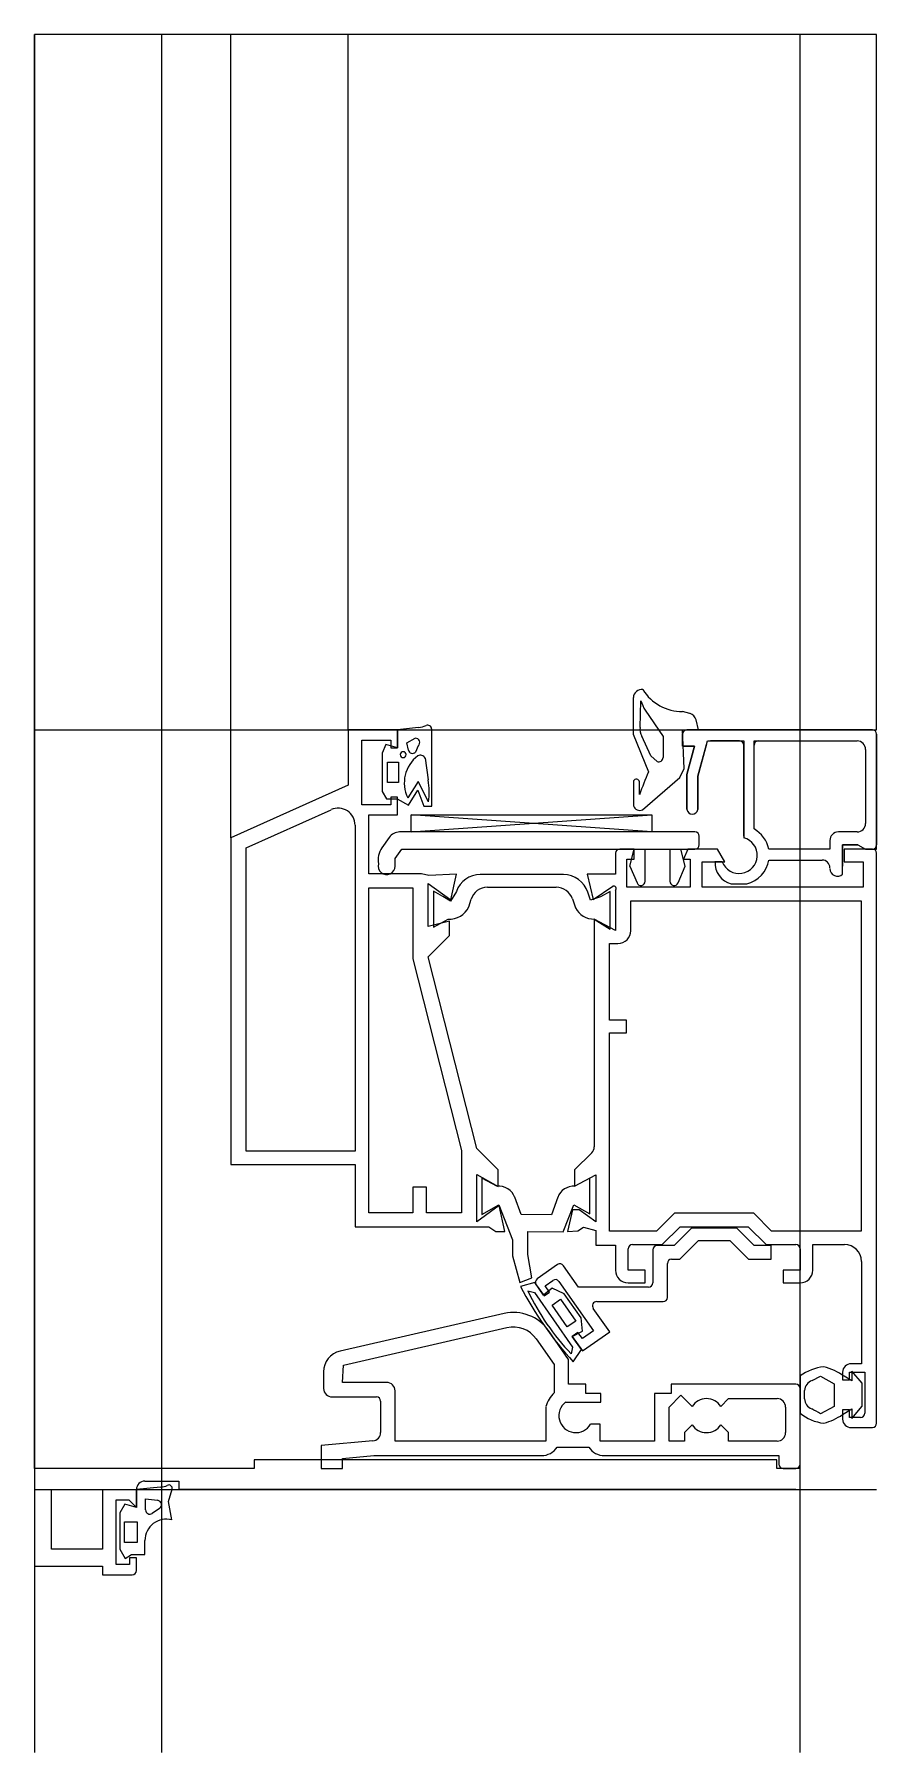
# Model space of a CAD drawing. Extents: x -15 to 84, y -31 to 171.
import ezdxf

# ---------------------------------------------------------------- set-up
doc = ezdxf.new("R2010")
doc.units = 0
doc.layers.get('0').update_dxf_attribs({"linetype": 'CONTINUOUS'})

msp = doc.modelspace()

# ---------------------------------------------------------------- linework, layer by layer
at = {"linetype": 'CONTINUOUS'}
for p, q in [((84, 171.05), (-15, 171.05)), ((-15, 171.05), (-15, -30.91)), ((-15, 2.5), (-15, 171.05)), ((0, -30.91), (0, 171.05)), ((8.1, 76.6), (8.1, 171.05)), ((21.9, 89.3), (21.9, 171.05)), ((75, -30.91), (75, 171.05)), ((84, 89.3), (84, 171.05)), ((55.4, 93.12), (55.4, 88.78)), ((56.2, 89.58), (56.29, 92.72)), ((56.8, 91.6), (58.9, 88.53)), ((62.06, 91.22), (61.19, 91.46)), ((-15, 89.3), (84, 89.3)), ((27.7, 89.3), (21.9, 89.3)), ((21.9, 89.3), (21.9, 82.8)), ((30.14, 89.6), (27.7, 89.31)), ((27.7, 89.31), (27.7, 87.2)), ((27.7, 87.2), (27.7, 89.3)), ((31.7, 80.34), (31.7, 89.43)), ((61.36, 84.76), (61.19, 89.3)), ((61.19, 89.3), (63.05, 89.3)), ((83.5, 89.3), (61.7, 89.3)), ((61.7, 89.3), (83.5, 89.3)), ((61.7, 89.3), (83.5, 89.3)), ((63.05, 89.3), (62.78, 90.48)), ((23.5, 80.5), (23.5, 88.1)), ((23.5, 88.1), (26.9, 88.1)), ((26.32, 87.58), (25.9, 86.56)), ((27.7, 87.2), (26.32, 87.58)), ((26.9, 88.1), (26.9, 87.2)), ((26.9, 87.2), (27.7, 87.2)), ((28.79, 87.76), (29.77, 88.33)), ((28.96, 86.93), (28.79, 87.76)), ((30.13, 87.42), (29.8, 86.68)), ((55.4, 88.78), (57.19, 84.36)), ((57.45, 86.24), (56.42, 88.58)), ((58.9, 88.53), (58.9, 86.05)), ((61.2, 88.8), (61.2, 87.4)), ((61.2, 87.4), (61.2, 88.8)), ((61.2, 87.4), (62.6, 87.4)), ((62.6, 87.4), (61.2, 87.4)), ((62.6, 87.4), (61.7, 84.04)), ((61.7, 84.04), (62.6, 87.4)), ((63, 83.87), (64.11, 88)), ((64.01, 87.63), (63, 83.87)), ((64.11, 88), (68.39, 88)), ((67.89, 88), (64.49, 88)), ((68.39, 88), (68.39, 76.61)), ((68.39, 76.79), (68.39, 87.5)), ((69.59, 77.66), (69.59, 88)), ((69.59, 88), (81.7, 88)), ((69.59, 77.95), (69.59, 87.5)), ((70.09, 88), (81.7, 88)), ((82.7, 87), (82.7, 78.3)), ((84, 75.3), (84, 88.8)), ((84, 88.8), (84, 75.8)), ((25.9, 86.56), (25.9, 82.04)), ((26.5, 83.1), (26.5, 85.5)), ((26.5, 85.5), (27.8, 85.5)), ((27.8, 85.5), (27.8, 83.1)), ((30.94, 85.99), (31.3, 83.42)), ((58.2, 85.59), (57.45, 86.24)), ((27.8, 83.1), (26.5, 83.1)), ((30.12, 83.23), (28.89, 81.31)), ((31.33, 80.83), (30.12, 83.23)), ((55.44, 83.3), (55.44, 80.38)), ((56.13, 81.69), (56.11, 83.18)), ((56.47, 79.9), (60.87, 83.71)), ((60.87, 83.71), (61.36, 84.76)), ((61.7, 84.04), (61.7, 79.97)), ((61.7, 79.97), (61.7, 84.04)), ((63, 79.93), (63, 83.87)), ((63, 83.87), (63, 79.93)), ((21.9, 82.8), (8.1, 76.6)), ((25.9, 82.04), (26.39, 81.2)), ((26.39, 81.2), (27.64, 81.2)), ((27.7, 81.4), (26.9, 81.4)), ((26.9, 81.4), (26.9, 80.5)), ((27.64, 81.2), (28.98, 80.45)), ((27.7, 79.3), (27.7, 81.4)), ((28.98, 80.45), (30.07, 82.21)), ((30.07, 82.21), (30.77, 80.34)), ((9.9, 75.44), (19.88, 79.92)), ((26.9, 80.5), (23.5, 80.5)), ((24.3, 72.4), (24.3, 79.3)), ((24.3, 79.3), (27.7, 79.3)), ((29.29, 79.3), (57.59, 79.3)), ((29.29, 77.3), (57.59, 79.3)), ((57.59, 77.3), (29.29, 79.3)), ((29.29, 77.3), (29.29, 79.3)), ((30.77, 80.34), (31.7, 80.34)), ((57.59, 79.3), (57.59, 77.3)), ((22.7, 78.09), (22.7, 39.8)), ((62.65, 77.3), (27.93, 77.3)), ((62.65, 77.3), (27.93, 77.3)), ((63.15, 75.8), (63.15, 76.8)), ((81.7, 77.3), (79.5, 77.3)), ((8.1, 76.6), (8.1, 38.2)), ((9.9, 39.8), (9.9, 75.44)), ((26.7, 76.66), (25.85, 75.45)), ((27.4, 74.17), (28.19, 75.3)), ((28.19, 75.3), (62.65, 75.3)), ((53.3, 74.8), (53.3, 72.34)), ((55.5, 75.3), (53.8, 75.3)), ((55, 73.3), (55.5, 75.3)), ((55.5, 74.1), (55.5, 75.3)), ((56.8, 71.5), (56.8, 75.3)), ((59.7, 75.3), (59.7, 71.5)), ((61.5, 73.3), (61, 75.3)), ((61.8, 75.3), (61.3, 74.1)), ((65.28, 75.3), (61.8, 75.3)), ((66.15, 73.8), (65.28, 75.3)), ((78.5, 75.3), (71.33, 75.3)), ((78.5, 76.3), (78.5, 75.3)), ((80, 72.33), (80, 75.8)), ((80, 75.8), (81.79, 75.8)), ((81.79, 75.8), (80, 75.8)), ((80, 75.8), (80, 73.3)), ((83.5, 75.3), (80.19, 75.3)), ((80.19, 75.3), (80.19, 73.8)), ((81.79, 75.8), (82.71, 75.3)), ((82.71, 75.3), (84, 75.3)), ((83.5, 75.3), (82.71, 75.3)), ((84, 7.8), (84, 74.8)), ((27.4, 73.3), (27.4, 74.17)), ((54.65, 70.8), (54.65, 74.1)), ((54.65, 74.1), (55.5, 74.1)), ((55, 73.3), (55.84, 71.31)), ((60.66, 71.31), (61.5, 73.3)), ((61.3, 74.1), (62.1, 74.1)), ((62.1, 74.1), (62.1, 70.8)), ((63.5, 70.8), (63.5, 73.8)), ((63.5, 73.8), (66.15, 73.8)), ((65.85, 73.8), (65, 73.8)), ((71.35, 74), (77.6, 74)), ((80.19, 73.8), (82.4, 73.8)), ((82.4, 73.8), (82.4, 70.8)), ((30.5, 72.4), (24.3, 72.4)), ((24.3, 70.75), (29.5, 70.75)), ((24.3, 32.55), (24.3, 70.75)), ((29.5, 70.75), (29.5, 62.39)), ((31.38, 72.18), (30.5, 72.4)), ((31.3, 66.2), (31.3, 71.24)), ((31.3, 71.24), (33.94, 69.31)), ((34.62, 72.35), (31.38, 72.18)), ((33.94, 69.31), (34.62, 72.35)), ((47.2, 72.3), (37.42, 72.3)), ((38.25, 70.8), (46.34, 70.8)), ((53.3, 72.34), (49.98, 72.34)), ((49.98, 72.34), (50.7, 69.35)), ((50.7, 69.35), (52.99, 70.93)), ((62.1, 70.8), (54.65, 70.8)), ((82.4, 70.8), (63.5, 70.8)), ((66.89, 71.2), (68.73, 71.2)), ((33, 69.7), (31.91, 70.33)), ((31.91, 70.33), (31.91, 66.1)), ((33.93, 69.16), (33, 69.7)), ((34.6, 70.32), (33.93, 69.16)), ((36.07, 68.51), (36.34, 69.39)), ((48.24, 69.44), (48.6, 68.38)), ((50.36, 69.29), (50.06, 70.21)), ((51.54, 69.66), (50.36, 69.29)), ((52.69, 70.3), (51.54, 69.66)), ((52.69, 65.86), (52.69, 70.3)), ((53.3, 70.44), (53.3, 65.71)), ((55.1, 69.2), (82.2, 69.2)), ((55.1, 65.7), (55.1, 69.2)), ((82.2, 69.2), (82.2, 30.4)), ((33.8, 66.83), (31.3, 66.2)), ((31.91, 66.1), (33.62, 67.06)), ((33.8, 65.12), (33.8, 66.83)), ((53.3, 65.71), (50.8, 67.04)), ((50.8, 67.04), (50.8, 40.3)), ((50.81, 67.05), (52.69, 65.86)), ((31.3, 62.62), (33.8, 65.12)), ((37, 40.08), (31.3, 62.62)), ((52.6, 55.2), (52.6, 64.2)), ((52.6, 64.2), (53.6, 64.2)), ((29.5, 62.39), (35.2, 39.86)), ((54.6, 55.2), (52.6, 55.2)), ((54.6, 53.7), (54.6, 55.2)), ((52.6, 30.4), (52.6, 53.7)), ((52.6, 53.7), (54.6, 53.7)), ((22.7, 39.8), (9.9, 39.8)), ((35.2, 39.86), (35.2, 32.55)), ((39.5, 37.58), (37, 40.08)), ((50.51, 39.59), (48.5, 37.58)), ((8.1, 38.2), (22.7, 38.2)), ((22.7, 38.2), (22.7, 30.9)), ((37, 31.48), (37, 37.03)), ((37, 37.03), (39.5, 35.65)), ((39.37, 35.66), (37.61, 36.63)), ((37.61, 36.63), (37.61, 32.35)), ((39.5, 35.65), (39.5, 37.58)), ((48.5, 37.58), (48.5, 35.66)), ((48.5, 35.66), (51, 36.99)), ((50.27, 36.6), (48.52, 35.67)), ((50.27, 32.42), (50.27, 36.6)), ((51, 36.99), (51, 31.46)), ((31.1, 35.55), (29.5, 35.55)), ((29.5, 35.55), (29.5, 32.55)), ((31.1, 32.55), (31.1, 35.55)), ((42.22, 32.33), (41.48, 34.36)), ((46.52, 34.36), (45.78, 32.32)), ((29.5, 32.55), (24.3, 32.55)), ((35.2, 32.55), (31.1, 32.55)), ((39.64, 33.38), (37, 31.48)), ((37.61, 32.35), (39.6, 33.46)), ((39.6, 33.46), (41.21, 29.35)), ((40.31, 30.36), (39.64, 33.38)), ((45.78, 32.32), (42.22, 32.33)), ((47.17, 30.32), (48.4, 33.46)), ((48.24, 32.88), (47.68, 30.35)), ((49.05, 32.88), (48.24, 32.88)), ((48.4, 33.46), (50.27, 32.42)), ((51, 31.46), (49.05, 32.88)), ((60.24, 32.5), (58.14, 30.4)), ((69.56, 32.5), (60.24, 32.5)), ((71.66, 30.4), (69.56, 32.5)), ((22.7, 30.9), (38.43, 30.9)), ((38.43, 30.9), (39.24, 30.36)), ((39.24, 30.36), (40.31, 30.36)), ((43.01, 27.64), (43.01, 30.33)), ((43.01, 30.33), (47.17, 30.32)), ((47.68, 30.35), (48.89, 30.41)), ((48.89, 30.41), (49.54, 30.87)), ((49.54, 30.87), (51, 30.46)), ((51, 30.46), (51, 28.75)), ((58.14, 30.4), (52.6, 30.4)), ((58.8, 28.8), (60.9, 30.9)), ((62.25, 30.75), (60.2, 28.7)), ((60.9, 30.9), (68.9, 30.9)), ((67.55, 30.75), (62.25, 30.75)), ((69.6, 28.7), (67.55, 30.75)), ((68.9, 30.9), (71, 28.8)), ((82.2, 30.4), (71.66, 30.4)), ((41.21, 29.35), (41.21, 27.48)), ((51, 28.75), (53.3, 28.75)), ((53.3, 28.75), (53.3, 25.8)), ((54.8, 25.8), (54.8, 28.3)), ((55.3, 28.8), (58.8, 28.8)), ((60.2, 28.7), (58.2, 28.7)), ((60.86, 27.1), (63.06, 29.3)), ((63.06, 29.3), (66.74, 29.3)), ((66.74, 29.3), (68.94, 27.1)), ((71.6, 28.7), (69.6, 28.7)), ((71, 28.8), (74.5, 28.8)), ((71.6, 27.1), (71.6, 28.7)), ((75, 28.3), (75, 25.8)), ((76.5, 25.8), (76.5, 28.8)), ((76.5, 28.8), (80.23, 28.8)), ((41.21, 27.48), (42.05, 24.35)), ((43.47, 24.91), (43.01, 27.64)), ((46.49, 26.45), (44.11, 24.78)), ((48.95, 23.8), (47.19, 26.32)), ((57.7, 28.2), (57.7, 24.3)), ((59.4, 22.6), (59.4, 26.6)), ((59.9, 27.1), (60.86, 27.1)), ((68.94, 27.1), (71.6, 27.1)), ((82.23, 26.83), (82.23, 14.8)), ((42.05, 24.35), (43.47, 24.91)), ((43.82, 24.33), (42.13, 23.88)), ((44.85, 22.86), (43.82, 24.33)), ((45.05, 23.97), (45.95, 24.6)), ((46.64, 24.48), (50.72, 18.66)), ((56.8, 25.8), (54.8, 25.8)), ((54.8, 24.3), (56.8, 24.3)), ((56.8, 24.3), (56.8, 25.8)), ((75, 25.8), (73, 25.8)), ((73, 25.8), (73, 24.3)), ((73, 24.3), (75, 24.3)), ((43.01, 23.37), (43.79, 23.16)), ((43.79, 23.16), (48.27, 16.75)), ((43.99, 24.09), (44.91, 22.77)), ((45.87, 23.69), (44.85, 22.86)), ((44.91, 22.77), (45.56, 23.23)), ((45.56, 23.23), (45.05, 23.97)), ((45.86, 21.67), (46.85, 22.37)), ((47.29, 23.03), (45.87, 23.69)), ((46.85, 22.37), (48.63, 19.82)), ((49.29, 20.18), (47.29, 23.03)), ((57.2, 23.8), (48.95, 23.8)), ((40.22, 20.69), (20.94, 16.29)), ((47.64, 19.13), (45.86, 21.67)), ((52.63, 18.54), (50.69, 21.31)), ((51.1, 22.1), (58.9, 22.1)), ((21.32, 14.63), (40.55, 19.04)), ((47.8, 15.3), (45.43, 18.69)), ((48.63, 19.82), (47.64, 19.13)), ((48.23, 18.02), (49.43, 18.61)), ((48.89, 18.48), (48.23, 18.02)), ((49.41, 17.75), (48.89, 18.48)), ((49.43, 18.61), (49.29, 20.18)), ((50.72, 18.66), (49.41, 17.75)), ((49.44, 16.3), (52.63, 18.54)), ((43.99, 17.71), (46.1, 14.7)), ((48.27, 16.75), (48.08, 15.97)), ((49.32, 16.47), (48.23, 18.02)), ((48.23, 18.02), (49.44, 16.3)), ((48.33, 15.04), (49.32, 16.47)), ((21.2, 12.6), (21.32, 14.63)), ((46.1, 14.7), (46.1, 11.38)), ((47.8, 12.4), (47.8, 15.3)), ((82.23, 14.8), (81, 14.8)), ((19, 13.85), (19, 11.9)), ((26.4, 12.6), (21.2, 12.6)), ((49.8, 12.4), (47.8, 12.4)), ((49.8, 11.3), (49.8, 12.4)), ((74.5, 12.4), (59.83, 12.4)), ((59.83, 12.4), (59.83, 11.3)), ((75, 13.36), (75, 8.99)), ((76.42, 12.81), (77.42, 13.35)), ((77.42, 13.35), (79, 12.45)), ((79, 12.45), (79, 9.78)), ((80, 13.8), (80, 12.91)), ((80, 12.91), (80.8, 12.91)), ((81.1, 12.8), (80.18, 13.32)), ((80.8, 12.91), (80.8, 13.8)), ((80.8, 13.8), (82.6, 13.8)), ((82.3, 12.5), (81.1, 13.94)), ((81.1, 13.94), (81.1, 12.8)), ((82.3, 9.8), (82.3, 12.5)), ((82.6, 13.8), (82.6, 9)), ((20, 10.9), (25.2, 10.9)), ((25.7, 10.4), (25.7, 6.72)), ((27.4, 5.7), (27.4, 11.6)), ((47.45, 10.3), (51.6, 10.3)), ((51.6, 11.3), (49.8, 11.3)), ((51.6, 10.3), (51.6, 11.3)), ((59.83, 11.3), (57.9, 11.3)), ((57.9, 11.3), (57.9, 5.7)), ((59.6, 9.7), (61, 11.1)), ((61, 11.1), (62.31, 9.77)), ((65.69, 9.77), (66.6, 10.7)), ((66.6, 10.7), (72.3, 10.7)), ((75, 3), (75, 11.9)), ((75.52, 10.68), (75.52, 11.66)), ((45.1, 9.75), (45.1, 5.7)), ((59.6, 5.7), (59.6, 9.7)), ((73.3, 9.7), (73.3, 6.7)), ((79, 9.78), (77.42, 8.93)), ((80, 8.82), (81.1, 9.5)), ((80.8, 9.38), (80, 9.38)), ((80, 9.38), (80, 8.3)), ((80.8, 8.5), (80.8, 9.38)), ((82.1, 8.5), (80.8, 8.5)), ((81.1, 8.36), (82.3, 9.8)), ((81.1, 9.5), (81.1, 8.36)), ((51.5, 7.7), (50.38, 7.7)), ((51.5, 5.7), (51.5, 7.7)), ((62.31, 7.63), (61.4, 6.7)), ((61.4, 6.7), (61.4, 5.7)), ((66.6, 6.7), (65.69, 7.63)), ((66.6, 5.7), (66.6, 6.7)), ((81, 7.3), (83.5, 7.3)), ((24.79, 5.72), (18.7, 5.2)), ((18.7, 5.2), (18.7, 2.5)), ((45.1, 5.7), (27.4, 5.7)), ((46.44, 5), (50.16, 5)), ((57.9, 5.7), (51.5, 5.7)), ((61.4, 5.7), (59.6, 5.7)), ((72.3, 5.7), (66.6, 5.7)), ((10.85, 2.5), (-15, 2.5)), ((-15, 2.5), (-15, -9)), ((72.25, 3.5), (10.85, 3.5)), ((10.85, 3.5), (10.85, 2.5)), ((18.7, 2.5), (21.2, 2.5)), ((21.2, 3.68), (24.9, 4)), ((21.2, 2.5), (21.2, 3.68)), ((24.9, 4), (44.6, 4)), ((52, 4), (72.5, 4)), ((72.25, 2.5), (72.25, 3.5)), ((75, 2.5), (72.25, 2.5)), ((72.5, 4), (72.5, 3)), ((73, 2.5), (74.5, 2.5)), ((75, 0), (75, 2.5)), ((-15, 0), (84, 0)), ((-13, -7), (-13, 0)), ((-13, 0), (-7, 0)), ((-7, 0), (-7, -7)), ((-0.16, 0.3), (-3, 0.01)), ((-3, 0.01), (-3, -2.1)), ((-3, -2.1), (-3, 0)), ((-2, 1), (2, 1)), ((0.77, -1.41), (1.19, 0.05)), ((2, 1), (2, 0)), ((2, 0), (75, 0)), ((74.5, 0), (2, 0)), ((-5.4, -8.8), (-5.4, -1.2)), ((-5.4, -1.2), (-3.9, -1.2)), ((-4.37, -1.7), (-4.95, -2.71)), ((-3, -2.1), (-4.37, -1.7)), ((-3.9, -1.2), (-3, -2.1)), ((-1.92, -2.38), (-1.92, -1.09)), ((-1.92, -1.09), (-0.51, -1.25)), ((1.16, -3.56), (0.77, -1.41)), ((-4.95, -2.71), (-4.95, -7)), ((-4.4, -6.2), (-4.4, -3.8)), ((-4.4, -3.8), (-2.9, -3.8)), ((-2.9, -3.8), (-2.9, -6.2)), ((-0.28, -2.22), (-1.15, -2.8)), ((-2, -7.63), (-2, -5.98)), ((-7, -7), (-13, -7)), ((-4.95, -7), (-4.31, -8.1)), ((-2.9, -6.2), (-4.4, -6.2)), ((-4.31, -8.1), (-3.6, -7.63)), ((-3, -8), (-3.8, -8)), ((-3.8, -8), (-3.8, -8.8)), ((-3.6, -7.63), (-2, -7.63)), ((-3, -9.5), (-3, -8)), ((-15, -9), (-7, -9)), ((-7, -9), (-7, -10)), ((-7, -10), (-3.5, -10)), ((-3.8, -8.8), (-5.4, -8.8))]:
    msp.add_line(p, q, dxfattribs=at)
for centre, radius, start, end in [((56.4, 93.04), 1, 82.9118, 175.2759), ((61.15, 96.91), 5.45, 211.898, 270.4521), ((61.55, 94.44), 5.53, 198.0939, 210.871), ((61.81, 90.25), 1, 13.135, 75.2953), ((29.95, 92.51), 2.92, 273.7925, 292.1967), ((31.24, 89.39), 0.46, 4.7639, 114.6137), ((57.41, 89.32), 1.24, 168.0223, 216.7926), ((61.7, 88.8), 0.5, 90, 180), ((61.7, 88.8), 0.5, 90, 180), ((83.5, 88.8), 0.5, 0, 90), ((83.5, 88.8), 0.5, 0, 90), ((29.45, 87.04), 0.5, 192.2133, 314.6387), ((29.76, 87.8), 0.53, 314.1813, 88.9866), ((67.89, 87.5), 0.5, 0, 90), ((70.09, 87.5), 0.5, 90, 180), ((81.7, 87), 1, 0, 90), ((28.35, 86.39), 0.35, 0, 180), ((28.35, 86.39), 0.35, 180, 360), ((32.46, 83.06), 3.98, 126.9828, 206.0961), ((30.38, 85.69), 0.63, 28.0436, 119.8917), ((58.4, 86.05), 0.5, 246.4214, 0.1998), ((20.79, 82), 10.61, 353.6525, 7.6748), ((55.76, 83.16), 0.35, 3.3449, 156.3466), ((92.28, 68.88), 38.35, 156.2003, 160.4932), ((20.7, 78.1), 2, 359.8329, 114.2051), ((56.17, 80.61), 0.77, 197.4614, 292.5657), ((62.35, 80.06), 0.66, 188.2218, 348.2534), ((62.35, 80.06), 0.66, 188.2218, 348.2534), ((27.93, 75.8), 1.5, 89.9612, 145.017), ((62.65, 76.8), 0.5, 0, 90), ((67.9, 74.59), 3.5, 11.6376, 61.1643), ((79.5, 76.3), 1, 90, 180), ((81.7, 78.3), 1, 270, 0), ((27.9, 74.02), 2.5, 145.0636, 190.3309), ((53.8, 74.8), 0.5, 90, 180), ((62.65, 75.8), 0.5, 270, 0), ((67.84, 74.55), 2.13, 200.6574, 75.1208), ((83.5, 75.8), 0.5, 270, 0), ((83.5, 75.8), 0.5, 270, 0), ((83.5, 74.8), 0.5, 0, 90), ((26.4, 73.29), 1, 163.7497, 0.5635), ((67.6, 73.7), 2.6, 177.8334, 254.1951), ((67.9, 74.6), 3.5, 283.6856, 350.1186), ((77.6, 73.1), 0.9, 0, 90), ((79.4, 73), 0.9, 180.0522, 311.8103), ((37.42, 69.3), 3, 90.0244, 160.1231), ((38.25, 68.8), 2, 90.0285, 162.8425), ((46.35, 68.8), 2, 18.6627, 90.1479), ((47.2, 69.3), 3, 17.6579, 90.0257), ((53.08, 70.64), 0.3, 317.2189, 107.4203), ((56.3, 71.51), 0.5, 203.0638, 359.3264), ((60.2, 71.51), 0.5, 180.6736, 336.9362), ((33.8, 69.55), 2.5, 265.9112, 335.326), ((50.81, 69.55), 2.5, 207.9045, 270.0156), ((53.6, 65.7), 1.5, 270, 0), ((49.8, 40.29), 1, 315.2336, 0.3313), ((39.6, 33.67), 2, 20.0766, 96.6478), ((48.4, 33.67), 2, 86.5188, 159.9308), ((55.3, 28.3), 0.5, 90, 180), ((58.2, 28.2), 0.5, 90, 180), ((74.5, 28.3), 0.5, 0, 90), ((80.23, 26.8), 2, 0.8595, 90.0064), ((46.78, 26.04), 0.5, 34.0839, 124.8746), ((59.9, 26.6), 0.5, 90, 180), ((44.4, 24.37), 0.5, 125.6785, 214.5899), ((46.23, 24.19), 0.5, 35.6785, 124.5899), ((54.8, 25.8), 1.5, 180, 270), ((57.2, 24.3), 0.5, 270, 0), ((75, 25.8), 1.5, 270, 0), ((78.84, 43.03), 41.4, 207.5512, 222.5371), ((68.38, 35.31), 28.04, 205.2122, 223.6206), ((58.9, 22.6), 0.5, 270, 0), ((41.34, 15.82), 5, 35.077, 102.9217), ((51.1, 21.6), 0.5, 89.691, 215.4516), ((41.28, 15.82), 3.3, 34.8885, 102.8358), ((21.5, 13.85), 2.5, 102.944, 180.0808), ((78.56, 8.31), 6.18, 97.1537, 125.1688), ((75.89, 7.28), 7.41, 54.6323, 75.1503), ((81, 13.8), 1, 90, 180), ((26.4, 11.6), 1, 0, 90), ((74.5, 11.9), 0.5, 0, 90), ((76.8, 11.59), 1.28, 107.1725, 176.7334), ((20, 11.9), 1, 180, 270), ((25.2, 10.4), 0.5, 0, 90), ((48.65, 8.7), 3.7, 133.4947, 163.4473), ((48.65, 8.7), 2, 126.7409, 330.0892), ((64, 8.7), 2, 32.3281, 147.6719), ((72.3, 9.7), 1, 0, 90), ((76.84, 10.72), 1.32, 181.9001, 249.1752), ((78.47, 13.31), 5.54, 231.2318, 263.0643), ((69.45, -4.75), 15.83, 59.7734, 64.0816), ((75.9, 14.85), 7.29, 285.1022, 304.2167), ((81, 8.3), 1, 180, 270), ((82.1, 9), 0.5, 270, 0), ((24.7, 6.72), 1, 275.1631, 0.2325), ((64, 8.7), 2, 212.3281, 327.6719), ((72.3, 6.7), 1, 270, 0), ((83.5, 7.8), 0.5, 270, 0), ((44.6, 6.2), 2.2, 270.1019, 326.9444), ((52, 6.2), 2.2, 213.0556, 269.8981), ((73, 3), 0.5, 180, 270), ((74.5, 3), 0.5, 270, 0), ((-2, 0), 1, 90, 180), ((-0.33, 2.49), 2.2, 274.4898, 295.6471), ((0.8, 0.15), 0.4, 344.8081, 117.3837), ((-0.57, -1.78), 0.53, 303.2091, 83.4694), ((0.5, -5.97), 2.5, 74.6921, 180.1993), ((-1.42, -2.38), 0.5, 180.0953, 302.6837), ((-3.5, -9.5), 0.5, 270, 0)]:
    msp.add_arc(centre, radius, start, end, dxfattribs=at)

doc.saveas('drawing.dxf')
